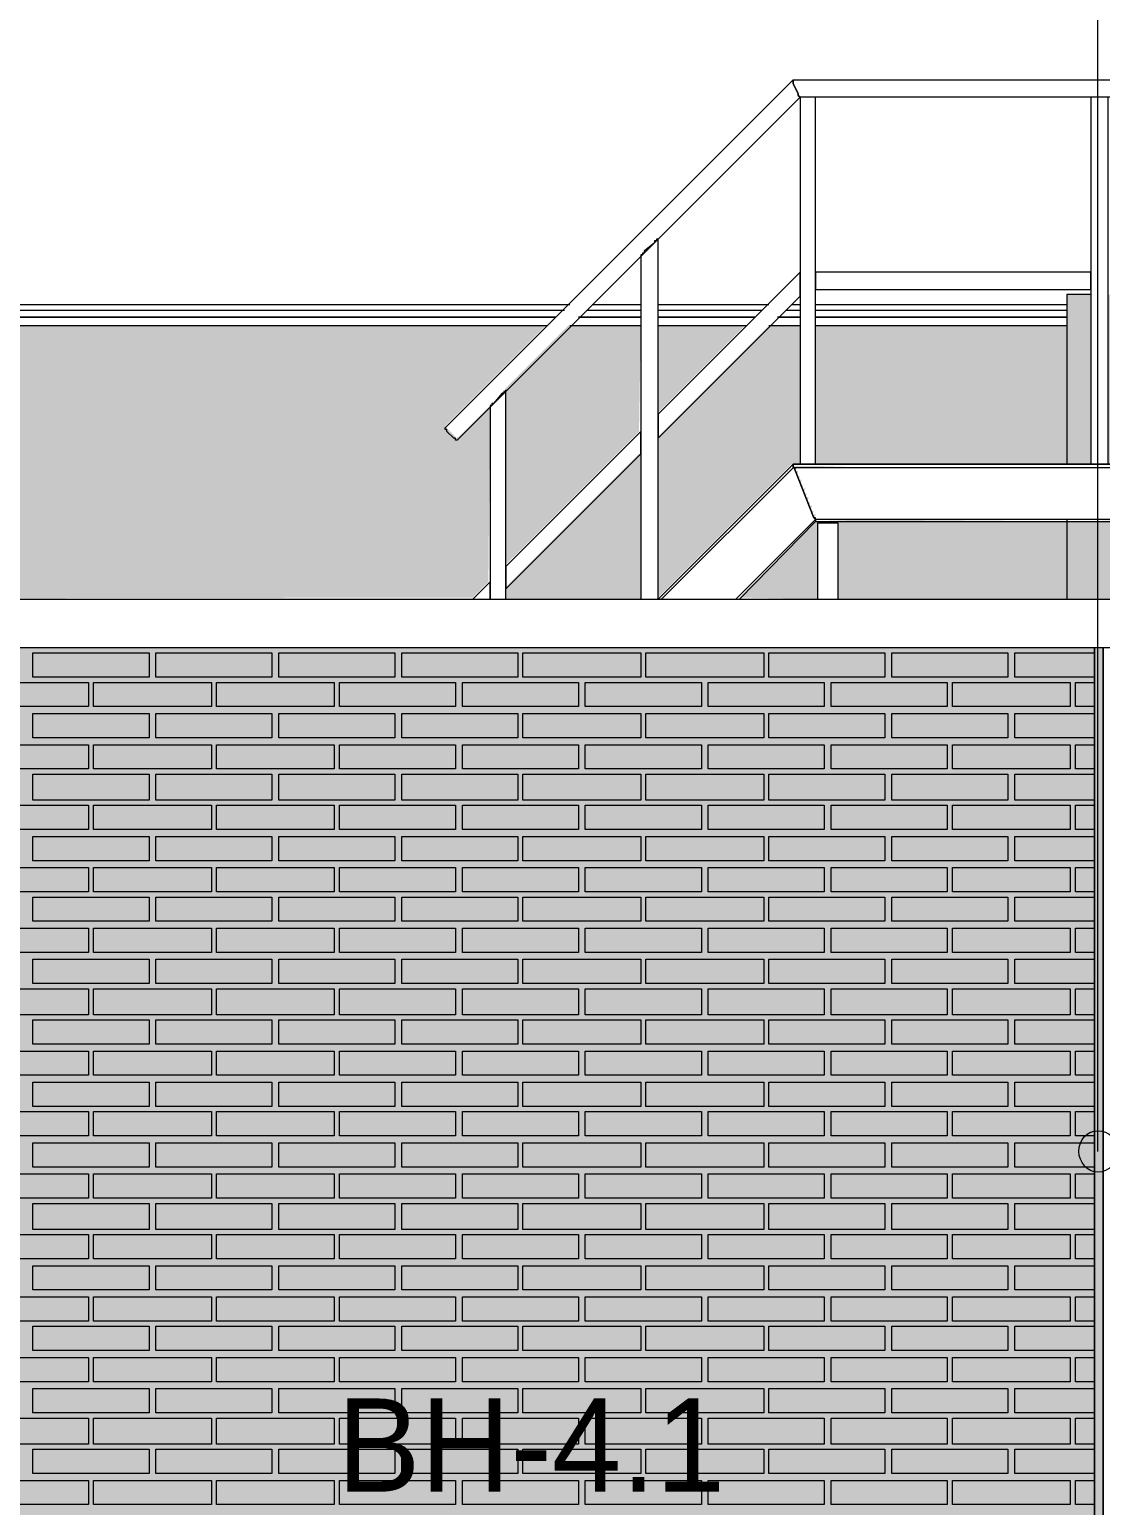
# Model space of a CAD drawing. Header units: millimetres. Extents: x -28928 to 100580, y -22867 to 36490.
# Drawn here: x 16511 to 19127, y 27993 to 31600 of the extents above; entities that cross this region are included whole.
import ezdxf

# ---------------------------------------------------------------- set-up
doc = ezdxf.new("R2010")
doc.units = ezdxf.units.MM
doc.layers.add('PDF _Геометрия', color=7, linetype='Continuous', true_color=0x8f8e8d)
doc.layers.add('PDF _Сплошная заливка', color=7, linetype='Continuous', true_color=0xffffff)
doc.layers.add('PDF _Текст', color=7, linetype='Continuous')

msp = doc.modelspace()

# ---------------------------------------------------------------- hatches: boundary and pattern name
at = {"layer": 'PDF _Сплошная заливка', "true_color": 0x383e42, "transparency": 33554559}
h = msp.add_hatch(color=250, dxfattribs=at)
h.paths.add_polyline_path([(19857.2, 30948), (19857.2, 30537.6), (19878.4, 30537.6), (20204.1, 30211.8), (20204.1, 30609.5), (19865.7, 30948)])
h.paths.add_polyline_path([(20572.2, 30207.6), (20572.2, 30237.2), (20246.4, 30563), (20242.2, 30563), (20242.2, 30207.6)])
h.paths.add_polyline_path([(20403, 30952.2), (20699.1, 30656), (20699.1, 30952.2)])
h.paths.add_polyline_path([(20572.2, 30728), (20348, 30952.2), (20246.4, 30952.2), (20246.4, 30618), (20250.7, 30618), (20572.2, 30296.4)])
h.paths.add_polyline_path([(20204.1, 30664.5), (20204.1, 30952.2), (19912.2, 30952.2), (19920.7, 30948)])
h.paths.add_polyline_path([(19819.1, 30537.6), (19819.1, 30952.2), (19146.4, 30952.2), (19146.4, 30537.6)])
h.paths.add_polyline_path([(19104.1, 30537.6), (19104.1, 30952.2), (19044.9, 30952.2), (19044.9, 30537.6)])
h.paths.add_polyline_path([(20013.7, 30207.6), (20013.7, 30211.8), (20009.5, 30211.8)])
h.paths.add_polyline_path([(20699.1, 30601), (20690.7, 30605.3), (20618.7, 30677.2), (20614.5, 30677.2), (20614.5, 30249.9), (20618.7, 30249.9), (20656.8, 30211.8), (20699.1, 30207.6)])
h.paths.add_polyline_path([(19819.1, 30406.4), (19823.4, 30414.9), (19819.1, 30414.9)])
h.paths.add_polyline_path([(19869.9, 30520.7), (19874.1, 30529.1), (19878.4, 30533.4), (19429.9, 30533.4), (19869.9, 30529.1)])
h.paths.add_polyline_path([(19865.7, 30512.2), (19869.9, 30520.7), (19865.7, 30520.7)])
h.paths.add_polyline_path([(19861.4, 30503.7), (19865.7, 30512.2), (19861.4, 30512.2)])
h.paths.add_polyline_path([(19857.2, 30491), (19861.4, 30503.7), (19857.2, 30503.7)])
h.paths.add_polyline_path([(19853, 30482.6), (19857.2, 30491), (19853, 30491)])
h.paths.add_polyline_path([(19848.7, 30474.1), (19853, 30482.6), (19848.7, 30482.6)])
h.paths.add_polyline_path([(19844.5, 30461.4), (19848.7, 30474.1), (19844.5, 30474.1)])
h.paths.add_polyline_path([(19840.3, 30453), (19844.5, 30461.4), (19840.3, 30461.4)])
h.paths.add_polyline_path([(19836.1, 30444.5), (19840.3, 30453), (19836.1, 30453)])
h.paths.add_polyline_path([(19831.8, 30431.8), (19836.1, 30444.5), (19831.8, 30444.5)])
h.paths.add_polyline_path([(19827.6, 30423.4), (19831.8, 30431.8), (19827.6, 30431.8)])
h.paths.add_polyline_path([(19823.4, 30414.9), (19827.6, 30423.4), (19823.4, 30423.4)])
h.paths.add_polyline_path([(19764.1, 30207.6), (19764.1, 30393.7), (19814.9, 30393.7), (19814.9, 30207.6), (20005.3, 30211.8), (20009.5, 30216), (20001.1, 30224.5), (19996.8, 30224.5), (19992.6, 30220.3), (19992.6, 30224.5), (19996.8, 30228.7), (19819.1, 30406.4), (19814.9, 30406.4), (19814.9, 30398), (19611.8, 30402.2), (19603.4, 30402.2), (19336.8, 30398), (19336.8, 30402.2), (19328.4, 30402.2), (19044.9, 30398), (19044.9, 30207.6)])
h = msp.add_hatch(color=250, dxfattribs=at)
h.paths.add_polyline_path([(18372.2, 30533.4), (18380.7, 30529.1), (18380.7, 30520.7), (18384.9, 30529.1), (18516.1, 30533.4)])
h.paths.add_polyline_path([(18097.2, 30258.4), (18101.4, 30254.1), (18101.4, 30258.4)])
h.paths.add_polyline_path([(18109.9, 30271), (18114.1, 30266.8), (18114.1, 30271)])
h.paths.add_polyline_path([(18088.7, 30249.9), (18093, 30245.7), (18093, 30249.9)])
h.paths.add_polyline_path([(18118.4, 30279.5), (18122.6, 30275.3), (18122.6, 30279.5)])
h.paths.add_polyline_path([(18080.3, 30241.4), (18084.5, 30237.2), (18084.5, 30241.4)])
h.paths.add_polyline_path([(18126.8, 30288), (18131.1, 30283.7), (18131.1, 30288)])
h.paths.add_polyline_path([(18071.8, 30233), (18076.1, 30228.7), (18076.1, 30233)])
h.paths.add_polyline_path([(18135.3, 30296.4), (18139.5, 30292.2), (18139.5, 30296.4)])
h.paths.add_polyline_path([(18063.4, 30224.5), (18067.6, 30220.3), (18067.6, 30224.5)])
h.paths.add_polyline_path([(18160.7, 30321.8), (18164.9, 30317.6), (18164.9, 30321.8)])
h.paths.add_polyline_path([(18054.9, 30216), (18059.1, 30211.8), (18059.1, 30216)])
h.paths.add_polyline_path([(18164.9, 30326), (18169.1, 30321.8), (18169.1, 30326)])
h.paths.add_polyline_path([(18059.1, 30220.3), (18063.4, 30216), (18063.4, 30220.3)])
h.paths.add_polyline_path([(18169.1, 30330.3), (18173.4, 30326), (18173.4, 30330.3)])
h.paths.add_polyline_path([(18067.6, 30228.7), (18071.8, 30224.5), (18071.8, 30228.7)])
h.paths.add_polyline_path([(18173.4, 30334.5), (18177.6, 30330.3), (18177.6, 30334.5)])
h.paths.add_polyline_path([(18076.1, 30237.2), (18080.3, 30233), (18080.3, 30237.2)])
h.paths.add_polyline_path([(18177.6, 30338.7), (18181.8, 30334.5), (18181.8, 30338.7)])
h.paths.add_polyline_path([(18084.5, 30245.7), (18088.7, 30241.4), (18088.7, 30245.7)])
h.paths.add_polyline_path([(18181.8, 30343), (18186.1, 30338.7), (18186.1, 30343)])
h.paths.add_polyline_path([(18093, 30254.1), (18097.2, 30249.9), (18097.2, 30254.1)])
h.paths.add_polyline_path([(18186.1, 30347.2), (18190.3, 30343), (18190.3, 30347.2)])
h.paths.add_polyline_path([(18101.4, 30262.6), (18105.7, 30258.4), (18105.7, 30262.6)])
h.paths.add_polyline_path([(18190.3, 30351.4), (18194.5, 30347.2), (18194.5, 30351.4)])
h.paths.add_polyline_path([(18114.1, 30275.3), (18118.4, 30271), (18118.4, 30275.3)])
h.paths.add_polyline_path([(18194.5, 30355.7), (18198.7, 30351.4), (18198.7, 30355.7)])
h.paths.add_polyline_path([(18122.6, 30283.7), (18126.8, 30279.5), (18126.8, 30283.7)])
h.paths.add_polyline_path([(18198.7, 30359.9), (18203, 30355.7), (18203, 30359.9)])
h.paths.add_polyline_path([(18131.1, 30292.2), (18135.3, 30288), (18135.3, 30292.2)])
h.paths.add_polyline_path([(18203, 30364.1), (18207.2, 30359.9), (18207.2, 30364.1)])
h.paths.add_polyline_path([(18139.5, 30300.7), (18143.7, 30296.4), (18143.7, 30300.7)])
h.paths.add_polyline_path([(18207.2, 30368.4), (18211.4, 30364.1), (18211.4, 30368.4)])
h.paths.add_polyline_path([(18143.7, 30304.9), (18148, 30300.7), (18148, 30304.9)])
h.paths.add_polyline_path([(18211.4, 30372.6), (18215.7, 30368.4), (18215.7, 30372.6)])
h.paths.add_polyline_path([(18148, 30309.1), (18152.2, 30304.9), (18152.2, 30309.1)])
h.paths.add_polyline_path([(18245.3, 30406.4), (18249.5, 30402.2), (18249.5, 30406.4)])
h.paths.add_polyline_path([(18152.2, 30313.4), (18156.4, 30309.1), (18156.4, 30313.4)])
h.paths.add_polyline_path([(18258, 30419.1), (18262.2, 30414.9), (18262.2, 30419.1)])
h.paths.add_polyline_path([(18219.9, 30381), (18224.1, 30376.8), (18224.1, 30381)])
h.paths.add_polyline_path([(18262.2, 30423.4), (18266.4, 30419.1), (18266.4, 30423.4)])
h.paths.add_polyline_path([(18224.1, 30385.3), (18228.4, 30381), (18228.4, 30385.3)])
h.paths.add_polyline_path([(18270.7, 30431.8), (18274.9, 30427.6), (18274.9, 30431.8)])
h.paths.add_polyline_path([(18228.4, 30389.5), (18232.6, 30385.3), (18232.6, 30389.5)])
h.paths.add_polyline_path([(18274.9, 30436), (18279.1, 30431.8), (18279.1, 30436)])
h.paths.add_polyline_path([(18232.6, 30393.7), (18236.8, 30389.5), (18236.8, 30393.7)])
h.paths.add_polyline_path([(18414.5, 30444.5), (18414.5, 30436), (18418.7, 30444.5)])
h.paths.add_polyline_path([(18236.8, 30398), (18241.1, 30393.7), (18241.1, 30398)])
h.paths.add_polyline_path([(18287.6, 30448.7), (18291.8, 30444.5), (18291.8, 30448.7)])
h.paths.add_polyline_path([(18241.1, 30402.2), (18245.3, 30398), (18245.3, 30402.2)])
h.paths.add_polyline_path([(18410.3, 30457.2), (18410.3, 30444.5), (18414.5, 30457.2)])
h.paths.add_polyline_path([(18249.5, 30410.7), (18253.7, 30406.4), (18253.7, 30410.7)])
h.paths.add_polyline_path([(18300.3, 30461.4), (18304.5, 30457.2), (18304.5, 30461.4)])
h.paths.add_polyline_path([(18253.7, 30414.9), (18258, 30410.7), (18258, 30414.9)])
h.paths.add_polyline_path([(18304.5, 30465.7), (18308.7, 30461.4), (18308.7, 30465.7)])
h.paths.add_polyline_path([(18423, 30423.4), (18423, 30414.9), (18427.2, 30423.4)])
h.paths.add_polyline_path([(18313, 30474.1), (18317.2, 30469.9), (18317.2, 30474.1)])
h.paths.add_polyline_path([(18266.4, 30427.6), (18270.7, 30423.4), (18270.7, 30427.6)])
h.paths.add_polyline_path([(18317.2, 30478.4), (18321.4, 30474.1), (18321.4, 30478.4)])
h.paths.add_polyline_path([(18418.7, 30436), (18418.7, 30423.4), (18423, 30436)])
h.paths.add_polyline_path([(18397.6, 30486.8), (18397.6, 30478.4), (18401.8, 30486.8)])
h.paths.add_polyline_path([(18279.1, 30440.3), (18283.4, 30436), (18283.4, 30440.3)])
h.paths.add_polyline_path([(18329.9, 30491), (18334.1, 30486.8), (18334.1, 30491)])
h.paths.add_polyline_path([(18283.4, 30444.5), (18287.6, 30440.3), (18287.6, 30444.5)])
h.paths.add_polyline_path([(18393.4, 30499.5), (18393.4, 30486.8), (18397.6, 30499.5)])
h.paths.add_polyline_path([(18291.8, 30453), (18296.1, 30448.7), (18296.1, 30453)])
h.paths.add_polyline_path([(18342.6, 30503.7), (18346.8, 30499.5), (18346.8, 30503.7)])
h.paths.add_polyline_path([(18296.1, 30457.2), (18300.3, 30453), (18300.3, 30457.2)])
h.paths.add_polyline_path([(18346.8, 30508), (18351.1, 30503.7), (18351.1, 30508)])
h.paths.add_polyline_path([(18406.1, 30465.7), (18406.1, 30457.2), (18410.3, 30465.7)])
h.paths.add_polyline_path([(18355.3, 30516.4), (18359.5, 30512.2), (18359.5, 30516.4)])
h.paths.add_polyline_path([(18308.7, 30469.9), (18313, 30465.7), (18313, 30469.9)])
h.paths.add_polyline_path([(18359.5, 30520.7), (18363.7, 30516.4), (18363.7, 30520.7)])
h.paths.add_polyline_path([(18401.8, 30478.4), (18401.8, 30465.7), (18406.1, 30478.4)])
h.paths.add_polyline_path([(18368, 30529.1), (18372.2, 30524.9), (18372.2, 30529.1)])
h.paths.add_polyline_path([(18321.4, 30482.6), (18325.7, 30478.4), (18325.7, 30482.6)])
h.paths.add_polyline_path([(17526.1, 30630.7), (17771.4, 30876), (14848, 30876), (14848, 30207.6), (17593.7, 30211.8), (17631.8, 30249.9), (17636.1, 30677.2), (17631.8, 30677.2), (17559.9, 30605.3), (17551.4, 30601), (17551.4, 30605.3)])
h.paths.add_polyline_path([(18325.7, 30486.8), (18329.9, 30482.6), (18329.9, 30486.8)])
h.paths.add_polyline_path([(18046.4, 30664.5), (18258, 30876), (18046.4, 30876)])
h.paths.add_polyline_path([(18334.1, 30495.3), (18338.4, 30491), (18338.4, 30495.3)])
h.paths.add_polyline_path([(18431.4, 30537.6), (19044.9, 30537.6), (19044.9, 30876), (18431.4, 30876)])
h.paths.add_polyline_path([(18338.4, 30499.5), (18342.6, 30495.3), (18342.6, 30499.5)])
h.paths.add_polyline_path([(18004.1, 30207.6), (18004.1, 30563), (17999.9, 30563), (17674.1, 30237.2), (17674.1, 30207.6)])
h.paths.add_polyline_path([(18389.1, 30508), (18389.1, 30499.5), (18393.4, 30508)])
h.paths.add_polyline_path([(18393.4, 30537.6), (18393.4, 30876), (18317.2, 30876), (18046.4, 30605.3), (18046.4, 30211.8), (18372.2, 30537.6)])
h.paths.add_polyline_path([(18351.1, 30512.2), (18355.3, 30508), (18355.3, 30512.2)])
h.paths.add_polyline_path([(17999.9, 30618), (18004.1, 30876), (17826.4, 30876), (17674.1, 30723.7), (17674.1, 30292.2)])
h.paths.add_polyline_path([(18384.9, 30520.7), (18384.9, 30508), (18389.1, 30520.7)])
h.paths.add_polyline_path([(18054.9, 30207.6), (18054.9, 30211.8), (18050.7, 30211.8)])
h.paths.add_polyline_path([(18363.7, 30524.9), (18368, 30520.7), (18368, 30524.9)])
h.paths.add_polyline_path([(18334.1, 30300.7), (18334.1, 30304.9), (18329.9, 30304.9)])
h.paths.add_polyline_path([(18338.4, 30304.9), (18338.4, 30309.1), (18334.1, 30309.1)])
h.paths.add_polyline_path([(18342.6, 30309.1), (18342.6, 30313.4), (18338.4, 30313.4)])
h.paths.add_polyline_path([(18346.8, 30313.4), (18346.8, 30317.6), (18342.6, 30317.6)])
h.paths.add_polyline_path([(18351.1, 30317.6), (18351.1, 30321.8), (18346.8, 30321.8)])
h.paths.add_polyline_path([(18355.3, 30321.8), (18355.3, 30326), (18351.1, 30326)])
h.paths.add_polyline_path([(18359.5, 30326), (18359.5, 30330.3), (18355.3, 30330.3)])
h.paths.add_polyline_path([(18363.7, 30330.3), (18363.7, 30334.5), (18359.5, 30334.5)])
h.paths.add_polyline_path([(18368, 30334.5), (18368, 30338.7), (18363.7, 30338.7)])
h.paths.add_polyline_path([(18372.2, 30338.7), (18372.2, 30343), (18368, 30343)])
h.paths.add_polyline_path([(18376.4, 30343), (18376.4, 30347.2), (18372.2, 30347.2)])
h.paths.add_polyline_path([(18380.7, 30347.2), (18380.7, 30351.4), (18376.4, 30351.4)])
h.paths.add_polyline_path([(18384.9, 30351.4), (18384.9, 30355.7), (18380.7, 30355.7)])
h.paths.add_polyline_path([(18389.1, 30355.7), (18389.1, 30359.9), (18384.9, 30359.9)])
h.paths.add_polyline_path([(18393.4, 30359.9), (18393.4, 30364.1), (18389.1, 30364.1)])
h.paths.add_polyline_path([(18397.6, 30364.1), (18397.6, 30368.4), (18393.4, 30368.4)])
h.paths.add_polyline_path([(18401.8, 30368.4), (18401.8, 30372.6), (18397.6, 30372.6)])
h.paths.add_polyline_path([(18406.1, 30372.6), (18406.1, 30376.8), (18401.8, 30376.8)])
h.paths.add_polyline_path([(18410.3, 30376.8), (18410.3, 30381), (18406.1, 30381)])
h.paths.add_polyline_path([(18414.5, 30381), (18414.5, 30385.3), (18410.3, 30385.3)])
h.paths.add_polyline_path([(18418.7, 30385.3), (18418.7, 30389.5), (18414.5, 30389.5)])
h.paths.add_polyline_path([(18423, 30389.5), (18423, 30393.7), (18418.7, 30393.7)])
h.paths.add_polyline_path([(18427.2, 30393.7), (18427.2, 30398), (18423, 30398)])
h.paths.add_polyline_path([(18427.2, 30398), (18431.4, 30414.9), (18427.2, 30414.9)])
h.paths.add_polyline_path([(18486.4, 30393.7), (18486.4, 30207.6), (19044.9, 30207.6), (19044.9, 30398), (18541.4, 30402.2), (18537.2, 30402.2), (18431.4, 30398), (18427.2, 30393.7), (18423, 30389.5), (18418.7, 30385.3), (18414.5, 30381), (18410.3, 30376.8), (18406.1, 30372.6), (18401.8, 30368.4), (18397.6, 30364.1), (18393.4, 30359.9), (18389.1, 30355.7), (18384.9, 30351.4), (18380.7, 30347.2), (18376.4, 30343), (18372.2, 30338.7), (18368, 30334.5), (18363.7, 30330.3), (18359.5, 30326), (18355.3, 30321.8), (18351.1, 30317.6), (18346.8, 30313.4), (18342.6, 30309.1), (18338.4, 30304.9), (18334.1, 30300.7), (18245.3, 30211.8), (18435.7, 30207.6), (18435.7, 30393.7)])
at = {"layer": 'PDF _Сплошная заливка', "true_color": 0xdcd6cf, "transparency": 33554559}
msp.add_hatch(color=254, dxfattribs=at).paths.add_polyline_path([(-18676.6, 16343.4), (-18676.6, 19592.6), (-17276.3, 19592.6), (-17276.3, 16343.4), (19112.6, 16343.4), (19112.6, 30089.1), (-21853.9, 30089.1), (-21853.9, 16343.4), (-21375.9, 16343.4), (-21375.9, 19592.6), (-19277.4, 19592.6), (-19277.4, 16343.4)])

# ---------------------------------------------------------------- linework, layer by layer
at = {"layer": 'PDF _Геометрия', "color": 7, "lineweight": 9}
for points in [[(19121.1, 28858), (19121.1, 32416), (18406.1, 32416)], [(18431.4, 30537.6), (18431.4, 31434.5), (18427.2, 31434.5), (18423, 31434.5), (18397.6, 31434.5), (18393.4, 31434.5), (18389.1, 31438.7), (18389.1, 31443), (18376.4, 31468.4), (18376.4, 31472.6), (18376.4, 31476.8), (18376.4, 31472.6), (18376.4, 31468.4), (18389.1, 31443), (18389.1, 31438.7), (18393.4, 31434.5), (17555.7, 30596.8), (17551.4, 30596.8), (17551.4, 30601), (17547.2, 30601), (17530.3, 30618), (17530.3, 30622.2), (17526.1, 30622.2), (17526.1, 30626.4), (18376.4, 31476.8), (19874.1, 31476.8)], [(19857.2, 31434.5), (18393.4, 31434.5), (18393.4, 30537.6)], [(19146.4, 30537.6), (19146.4, 31434.5), (19142.2, 31434.5), (19138, 31434.5), (19112.6, 31434.5), (19108.4, 31434.5), (19104.1, 31434.5), (19104.1, 30537.6)], [(19874.1, 30529.1), (18376.4, 30529.1), (18380.7, 30529.1), (18380.7, 30524.9), (18427.2, 30406.4), (18380.7, 30524.9), (18380.7, 30529.1), (18376.4, 30529.1), (18376.4, 30533.4), (18376.4, 30537.6), (18046.4, 30207.6), (18046.4, 31087.6), (18042.2, 31087.6), (18042.2, 31083.4), (18038, 31083.4), (18038, 31079.1), (18012.6, 31058), (18012.6, 31053.7), (18008.4, 31053.7), (18008.4, 31049.5), (18004.1, 31049.5), (18004.1, 30207.6)], [(19104.1, 30952.2), (19044.9, 30952.2), (19044.9, 30537.6)], [(17830.7, 30926.8), (15850.7, 30926.8), (15351.4, 30926.8), (14788.7, 30926.8), (14788.7, 30914.1), (17818, 30914.1)], [(18004.1, 30926.8), (17885.7, 30926.8)], [(18317.2, 30926.8), (18046.4, 30926.8)], [(18393.4, 30926.8), (18372.2, 30926.8)], [(19044.9, 30926.8), (18431.4, 30926.8)], [(14788.7, 30914.1), (14788.7, 30897.2), (17796.8, 30897.2), (14788.7, 30897.2), (14788.7, 30909.9)], [(17873, 30914.1), (18004.1, 30914.1)], [(18046.4, 30914.1), (18300.3, 30914.1)], [(18359.5, 30914.1), (18393.4, 30914.1)], [(18431.4, 30914.1), (19044.9, 30914.1)], [(17775.7, 30876), (14848, 30876), (14848, 30207.6)], [(18004.1, 30876), (17830.7, 30876)], [(18262.2, 30876), (18046.4, 30876)], [(18393.4, 30876), (18317.2, 30876)], [(19044.9, 30876), (18431.4, 30876)], [(17674.1, 30207.6), (17674.1, 30719.5), (17674.1, 30715.3), (17669.9, 30715.3), (17669.9, 30711), (17665.7, 30711), (17644.5, 30685.7), (17640.3, 30685.7), (17640.3, 30681.4), (17636.1, 30681.4), (17636.1, 30677.2), (17636.1, 30207.6), (17636.1, 30237.2), (17636.1, 30241.4), (17636.1, 30245.7), (17636.1, 30249.9), (17593.7, 30207.6)], [(17547.2, 30601), (17530.3, 30618)], [(18236.8, 30207.6), (18431.4, 30402.2), (18431.4, 30398), (19814.9, 30398), (19819.1, 30398), (19819.1, 30402.2), (19819.1, 30406.4), (19869.9, 30524.9), (19869.9, 30529.1), (19874.1, 30529.1), (19874.1, 30533.4), (19874.1, 30537.6), (18376.4, 30537.6), (18376.4, 30533.4), (18376.4, 30529.1), (18054.9, 30207.6)], [(18376.4, 30537.6), (19874.1, 30537.6), (18376.4, 30537.6)], [(18423, 30537.6), (18397.6, 30537.6)], [(19138, 30537.6), (19112.6, 30537.6)], [(20013.7, 30207.6), (19819.1, 30402.2), (18431.4, 30402.2), (18431.4, 30406.4), (18427.2, 30406.4), (18431.4, 30402.2), (18431.4, 30398), (18245.3, 30207.6)], [(18431.4, 30398), (18431.4, 30398)], [(18478, 30393.7), (18444.1, 30393.7), (18439.9, 30393.7), (18435.7, 30393.7), (18435.7, 30207.6)], [(18486.4, 30207.6), (18486.4, 30393.7), (18482.2, 30393.7), (18478, 30393.7), (18444.1, 30393.7)], [(19044.9, 30402.2), (19044.9, 30398), (19044.9, 30207.6)], [(82320.3, 30089.1), (82320.3, 30207.6), (82320.3, 30089.1), (-21934.3, 30089.1), (-21934.3, 30207.6), (82320.3, 30207.6)], [(-21375.9, 16343.4), (-21853.9, 16343.4), (-21375.9, 16343.4), (-21853.9, 16343.4), (-21375.9, 16343.4), (-21375.9, 19592.6), (-19277.4, 19592.6), (-19277.4, 16343.4), (-18676.6, 16343.4), (-18676.6, 19592.6), (-17276.3, 19592.6), (-17276.3, 16343.4), (19112.6, 16343.4), (19112.6, 30089.1), (19112.6, 16343.4), (19133.7, 16343.4), (19133.7, 30089.1), (19133.7, 16343.4), (52641.4, 16343.4)]]:
    msp.add_lwpolyline(points, dxfattribs=at)
for points in [[(18393.4, 30948), (18393.4, 30952.2), (18393.4, 30956.4), (18393.4, 30960.7), (18393.4, 30994.5), (18393.4, 30998.7), (18393.4, 31003), (18393.4, 31007.2), (18046.4, 30660.3), (18046.4, 30656), (18046.4, 30651.8), (18046.4, 30647.6), (18046.4, 30613.7), (18046.4, 30609.5), (18046.4, 30605.3), (18046.4, 30601)], [(18431.4, 31007.2), (18431.4, 31003), (18431.4, 30998.7), (18431.4, 30973.4), (18431.4, 30969.1), (18431.4, 30964.9), (19104.1, 30964.9), (19104.1, 30969.1), (19104.1, 30973.4), (19104.1, 30998.7), (19104.1, 31003), (19104.1, 31007.2)], [(18004.1, 30897.2), (17851.8, 30897.2)], [(18283.4, 30897.2), (18046.4, 30897.2)], [(18393.4, 30897.2), (18338.4, 30897.2)], [(19044.9, 30897.2), (18431.4, 30897.2)], [(18004.1, 30563), (18004.1, 30567.2), (18004.1, 30571.4), (18004.1, 30575.7), (18004.1, 30609.5), (18004.1, 30613.7), (18004.1, 30618), (17674.1, 30288), (17674.1, 30283.7), (17674.1, 30279.5), (17674.1, 30245.7), (17674.1, 30241.4), (17674.1, 30237.2), (17674.1, 30233)]]:
    msp.add_lwpolyline(points, close=True, dxfattribs=at)
at = {"layer": 'PDF _Геометрия', "lineweight": 9}
for points in [[(16802.6, 30076.4), (16802.6, 30017.2), (16519.1, 30017.2), (16519.1, 30076.4)], [(17103, 30076.4), (17103, 30017.2), (16819.5, 30017.2), (16819.5, 30076.4)], [(17403.4, 30076.4), (17403.4, 30017.2), (17119.9, 30017.2), (17119.9, 30076.4)], [(17703.7, 30076.4), (17703.7, 30017.2), (17420.3, 30017.2), (17420.3, 30076.4)], [(18004.1, 30076.4), (18004.1, 30017.2), (17716.4, 30017.2), (17716.4, 30076.4)], [(18304.5, 30076.4), (18304.5, 30017.2), (18016.8, 30017.2), (18016.8, 30076.4)], [(18600.7, 30076.4), (18600.7, 30017.2), (18317.2, 30017.2), (18317.2, 30076.4)], [(18901.1, 30076.4), (18901.1, 30017.2), (18617.6, 30017.2), (18617.6, 30076.4)], [(16654.5, 29945.3), (16510.7, 29945.3), (16366.8, 29945.3), (16366.8, 30004.5), (16510.7, 30004.5), (16654.5, 30004.5)], [(16954.9, 29945.3), (16811.1, 29945.3), (16667.2, 29945.3), (16667.2, 30004.5), (16811.1, 30004.5), (16954.9, 30004.5)], [(17255.3, 29945.3), (17111.4, 29945.3), (16967.6, 29945.3), (16967.6, 30004.5), (17111.4, 30004.5), (17255.3, 30004.5)], [(17551.4, 29945.3), (17411.8, 29945.3), (17268, 29945.3), (17268, 30004.5), (17411.8, 30004.5), (17551.4, 30004.5)], [(17851.8, 29945.3), (17712.2, 29945.3), (17568.4, 29945.3), (17568.4, 30004.5), (17712.2, 30004.5), (17851.8, 30004.5)], [(18152.2, 29945.3), (18008.4, 29945.3), (17868.7, 29945.3), (17868.7, 30004.5), (18008.4, 30004.5), (18152.2, 30004.5)], [(18452.6, 29945.3), (18308.7, 29945.3), (18169.1, 29945.3), (18169.1, 30004.5), (18308.7, 30004.5), (18452.6, 30004.5)], [(18753, 29945.3), (18609.1, 29945.3), (18469.5, 29945.3), (18469.5, 30004.5), (18609.1, 30004.5), (18753, 30004.5)], [(19053.4, 29945.3), (18909.5, 29945.3), (18765.7, 29945.3), (18765.7, 30004.5), (18909.5, 30004.5), (19053.4, 30004.5)], [(16802.6, 29928.4), (16802.6, 29869.1), (16519.1, 29869.1), (16519.1, 29928.4)], [(17103, 29928.4), (17103, 29869.1), (16819.5, 29869.1), (16819.5, 29928.4)], [(17403.4, 29928.4), (17403.4, 29869.1), (17119.9, 29869.1), (17119.9, 29928.4)], [(17703.7, 29928.4), (17703.7, 29869.1), (17420.3, 29869.1), (17420.3, 29928.4)], [(18004.1, 29928.4), (18004.1, 29869.1), (17716.4, 29869.1), (17716.4, 29928.4)], [(18304.5, 29928.4), (18304.5, 29869.1), (18016.8, 29869.1), (18016.8, 29928.4)], [(18600.7, 29928.4), (18600.7, 29869.1), (18317.2, 29869.1), (18317.2, 29928.4)], [(18901.1, 29928.4), (18901.1, 29869.1), (18617.6, 29869.1), (18617.6, 29928.4)], [(16654.5, 29793), (16510.7, 29793), (16366.8, 29793), (16366.8, 29852.2), (16510.7, 29852.2), (16654.5, 29852.2)], [(16954.9, 29793), (16811.1, 29793), (16667.2, 29793), (16667.2, 29852.2), (16811.1, 29852.2), (16954.9, 29852.2)], [(17255.3, 29793), (17111.4, 29793), (16967.6, 29793), (16967.6, 29852.2), (17111.4, 29852.2), (17255.3, 29852.2)], [(17551.4, 29793), (17411.8, 29793), (17268, 29793), (17268, 29852.2), (17411.8, 29852.2), (17551.4, 29852.2)], [(17851.8, 29793), (17712.2, 29793), (17568.4, 29793), (17568.4, 29852.2), (17712.2, 29852.2), (17851.8, 29852.2)], [(18152.2, 29793), (18008.4, 29793), (17868.7, 29793), (17868.7, 29852.2), (18008.4, 29852.2), (18152.2, 29852.2)], [(18452.6, 29793), (18308.7, 29793), (18169.1, 29793), (18169.1, 29852.2), (18308.7, 29852.2), (18452.6, 29852.2)], [(18753, 29793), (18609.1, 29793), (18469.5, 29793), (18469.5, 29852.2), (18609.1, 29852.2), (18753, 29852.2)], [(19053.4, 29793), (18909.5, 29793), (18765.7, 29793), (18765.7, 29852.2), (18909.5, 29852.2), (19053.4, 29852.2)], [(16802.6, 29780.3), (16802.6, 29716.8), (16519.1, 29716.8), (16519.1, 29780.3)], [(17103, 29780.3), (17103, 29716.8), (16819.5, 29716.8), (16819.5, 29780.3)], [(17403.4, 29780.3), (17403.4, 29716.8), (17119.9, 29716.8), (17119.9, 29780.3)], [(17703.7, 29780.3), (17703.7, 29716.8), (17420.3, 29716.8), (17420.3, 29780.3)], [(18004.1, 29780.3), (18004.1, 29716.8), (17716.4, 29716.8), (17716.4, 29780.3)], [(18304.5, 29780.3), (18304.5, 29716.8), (18016.8, 29716.8), (18016.8, 29780.3)], [(18600.7, 29780.3), (18600.7, 29716.8), (18317.2, 29716.8), (18317.2, 29780.3)], [(18901.1, 29780.3), (18901.1, 29716.8), (18617.6, 29716.8), (18617.6, 29780.3)], [(16654.5, 29644.9), (16510.7, 29644.9), (16366.8, 29644.9), (16366.8, 29704.1), (16510.7, 29704.1), (16654.5, 29704.1)], [(16954.9, 29644.9), (16811.1, 29644.9), (16667.2, 29644.9), (16667.2, 29704.1), (16811.1, 29704.1), (16954.9, 29704.1)], [(17255.3, 29644.9), (17111.4, 29644.9), (16967.6, 29644.9), (16967.6, 29704.1), (17111.4, 29704.1), (17255.3, 29704.1)], [(17551.4, 29644.9), (17411.8, 29644.9), (17268, 29644.9), (17268, 29704.1), (17411.8, 29704.1), (17551.4, 29704.1)], [(17851.8, 29644.9), (17712.2, 29644.9), (17568.4, 29644.9), (17568.4, 29704.1), (17712.2, 29704.1), (17851.8, 29704.1)], [(18152.2, 29644.9), (18008.4, 29644.9), (17868.7, 29644.9), (17868.7, 29704.1), (18008.4, 29704.1), (18152.2, 29704.1)], [(18452.6, 29644.9), (18308.7, 29644.9), (18169.1, 29644.9), (18169.1, 29704.1), (18308.7, 29704.1), (18452.6, 29704.1)], [(18753, 29644.9), (18609.1, 29644.9), (18469.5, 29644.9), (18469.5, 29704.1), (18609.1, 29704.1), (18753, 29704.1)], [(19053.4, 29644.9), (18909.5, 29644.9), (18765.7, 29644.9), (18765.7, 29704.1), (18909.5, 29704.1), (19053.4, 29704.1)], [(16802.6, 29628), (16802.6, 29568.7), (16519.1, 29568.7), (16519.1, 29628)], [(17103, 29628), (17103, 29568.7), (16819.5, 29568.7), (16819.5, 29628)], [(17403.4, 29628), (17403.4, 29568.7), (17119.9, 29568.7), (17119.9, 29628)], [(17703.7, 29628), (17703.7, 29568.7), (17420.3, 29568.7), (17420.3, 29628)], [(18004.1, 29628), (18004.1, 29568.7), (17716.4, 29568.7), (17716.4, 29628)], [(18304.5, 29628), (18304.5, 29568.7), (18016.8, 29568.7), (18016.8, 29628)], [(18600.7, 29628), (18600.7, 29568.7), (18317.2, 29568.7), (18317.2, 29628)], [(18901.1, 29628), (18901.1, 29568.7), (18617.6, 29568.7), (18617.6, 29628)], [(16654.5, 29492.6), (16510.7, 29492.6), (16366.8, 29492.6), (16366.8, 29551.8), (16510.7, 29551.8), (16654.5, 29551.8)], [(16954.9, 29492.6), (16811.1, 29492.6), (16667.2, 29492.6), (16667.2, 29551.8), (16811.1, 29551.8), (16954.9, 29551.8)], [(17255.3, 29492.6), (17111.4, 29492.6), (16967.6, 29492.6), (16967.6, 29551.8), (17111.4, 29551.8), (17255.3, 29551.8)], [(17551.4, 29492.6), (17411.8, 29492.6), (17268, 29492.6), (17268, 29551.8), (17411.8, 29551.8), (17551.4, 29551.8)], [(17851.8, 29492.6), (17712.2, 29492.6), (17568.4, 29492.6), (17568.4, 29551.8), (17712.2, 29551.8), (17851.8, 29551.8)], [(18152.2, 29492.6), (18008.4, 29492.6), (17868.7, 29492.6), (17868.7, 29551.8), (18008.4, 29551.8), (18152.2, 29551.8)], [(18452.6, 29492.6), (18308.7, 29492.6), (18169.1, 29492.6), (18169.1, 29551.8), (18308.7, 29551.8), (18452.6, 29551.8)], [(18753, 29492.6), (18609.1, 29492.6), (18469.5, 29492.6), (18469.5, 29551.8), (18609.1, 29551.8), (18753, 29551.8)], [(19053.4, 29492.6), (18909.5, 29492.6), (18765.7, 29492.6), (18765.7, 29551.8), (18909.5, 29551.8), (19053.4, 29551.8)], [(16802.6, 29479.9), (16802.6, 29420.7), (16519.1, 29420.7), (16519.1, 29479.9)], [(17103, 29479.9), (17103, 29420.7), (16819.5, 29420.7), (16819.5, 29479.9)], [(17403.4, 29479.9), (17403.4, 29420.7), (17119.9, 29420.7), (17119.9, 29479.9)], [(17703.7, 29479.9), (17703.7, 29420.7), (17420.3, 29420.7), (17420.3, 29479.9)], [(18004.1, 29479.9), (18004.1, 29420.7), (17716.4, 29420.7), (17716.4, 29479.9)], [(18304.5, 29479.9), (18304.5, 29420.7), (18016.8, 29420.7), (18016.8, 29479.9)], [(18600.7, 29479.9), (18600.7, 29420.7), (18317.2, 29420.7), (18317.2, 29479.9)], [(18901.1, 29479.9), (18901.1, 29420.7), (18617.6, 29420.7), (18617.6, 29479.9)], [(16654.5, 29344.5), (16510.7, 29344.5), (16366.8, 29344.5), (16366.8, 29403.7), (16510.7, 29403.7), (16654.5, 29403.7)], [(16954.9, 29344.5), (16811.1, 29344.5), (16667.2, 29344.5), (16667.2, 29403.7), (16811.1, 29403.7), (16954.9, 29403.7)], [(17255.3, 29344.5), (17111.4, 29344.5), (16967.6, 29344.5), (16967.6, 29403.7), (17111.4, 29403.7), (17255.3, 29403.7)], [(17551.4, 29344.5), (17411.8, 29344.5), (17268, 29344.5), (17268, 29403.7), (17411.8, 29403.7), (17551.4, 29403.7)], [(17851.8, 29344.5), (17712.2, 29344.5), (17568.4, 29344.5), (17568.4, 29403.7), (17712.2, 29403.7), (17851.8, 29403.7)], [(18152.2, 29344.5), (18008.4, 29344.5), (17868.7, 29344.5), (17868.7, 29403.7), (18008.4, 29403.7), (18152.2, 29403.7)], [(18452.6, 29344.5), (18308.7, 29344.5), (18169.1, 29344.5), (18169.1, 29403.7), (18308.7, 29403.7), (18452.6, 29403.7)], [(18753, 29344.5), (18609.1, 29344.5), (18469.5, 29344.5), (18469.5, 29403.7), (18609.1, 29403.7), (18753, 29403.7)], [(19053.4, 29344.5), (18909.5, 29344.5), (18765.7, 29344.5), (18765.7, 29403.7), (18909.5, 29403.7), (19053.4, 29403.7)], [(16802.6, 29327.6), (16802.6, 29268.4), (16519.1, 29268.4), (16519.1, 29327.6)], [(17103, 29327.6), (17103, 29268.4), (16819.5, 29268.4), (16819.5, 29327.6)], [(17403.4, 29327.6), (17403.4, 29268.4), (17119.9, 29268.4), (17119.9, 29327.6)], [(17703.7, 29327.6), (17703.7, 29268.4), (17420.3, 29268.4), (17420.3, 29327.6)], [(18004.1, 29327.6), (18004.1, 29268.4), (17716.4, 29268.4), (17716.4, 29327.6)], [(18304.5, 29327.6), (18304.5, 29268.4), (18016.8, 29268.4), (18016.8, 29327.6)], [(18600.7, 29327.6), (18600.7, 29268.4), (18317.2, 29268.4), (18317.2, 29327.6)], [(18901.1, 29327.6), (18901.1, 29268.4), (18617.6, 29268.4), (18617.6, 29327.6)], [(16654.5, 29192.2), (16510.7, 29192.2), (16366.8, 29192.2), (16366.8, 29255.7), (16510.7, 29255.7), (16654.5, 29255.7)], [(16954.9, 29192.2), (16811.1, 29192.2), (16667.2, 29192.2), (16667.2, 29255.7), (16811.1, 29255.7), (16954.9, 29255.7)], [(17255.3, 29192.2), (17111.4, 29192.2), (16967.6, 29192.2), (16967.6, 29255.7), (17111.4, 29255.7), (17255.3, 29255.7)], [(17551.4, 29192.2), (17411.8, 29192.2), (17268, 29192.2), (17268, 29255.7), (17411.8, 29255.7), (17551.4, 29255.7)], [(17851.8, 29192.2), (17712.2, 29192.2), (17568.4, 29192.2), (17568.4, 29255.7), (17712.2, 29255.7), (17851.8, 29255.7)], [(18152.2, 29192.2), (18008.4, 29192.2), (17868.7, 29192.2), (17868.7, 29255.7), (18008.4, 29255.7), (18152.2, 29255.7)], [(18452.6, 29192.2), (18308.7, 29192.2), (18169.1, 29192.2), (18169.1, 29255.7), (18308.7, 29255.7), (18452.6, 29255.7)], [(18753, 29192.2), (18609.1, 29192.2), (18469.5, 29192.2), (18469.5, 29255.7), (18609.1, 29255.7), (18753, 29255.7)], [(19053.4, 29192.2), (18909.5, 29192.2), (18765.7, 29192.2), (18765.7, 29255.7), (18909.5, 29255.7), (19053.4, 29255.7)], [(16802.6, 29179.5), (16802.6, 29120.3), (16519.1, 29120.3), (16519.1, 29179.5)], [(17103, 29179.5), (17103, 29120.3), (16819.5, 29120.3), (16819.5, 29179.5)], [(17403.4, 29179.5), (17403.4, 29120.3), (17119.9, 29120.3), (17119.9, 29179.5)], [(17703.7, 29179.5), (17703.7, 29120.3), (17420.3, 29120.3), (17420.3, 29179.5)], [(18004.1, 29179.5), (18004.1, 29120.3), (17716.4, 29120.3), (17716.4, 29179.5)], [(18304.5, 29179.5), (18304.5, 29120.3), (18016.8, 29120.3), (18016.8, 29179.5)], [(18600.7, 29179.5), (18600.7, 29120.3), (18317.2, 29120.3), (18317.2, 29179.5)], [(18901.1, 29179.5), (18901.1, 29120.3), (18617.6, 29120.3), (18617.6, 29179.5)], [(16654.5, 29044.1), (16510.7, 29044.1), (16366.8, 29044.1), (16366.8, 29103.4), (16510.7, 29103.4), (16654.5, 29103.4)], [(16954.9, 29044.1), (16811.1, 29044.1), (16667.2, 29044.1), (16667.2, 29103.4), (16811.1, 29103.4), (16954.9, 29103.4)], [(17255.3, 29044.1), (17111.4, 29044.1), (16967.6, 29044.1), (16967.6, 29103.4), (17111.4, 29103.4), (17255.3, 29103.4)], [(17551.4, 29044.1), (17411.8, 29044.1), (17268, 29044.1), (17268, 29103.4), (17411.8, 29103.4), (17551.4, 29103.4)], [(17851.8, 29044.1), (17712.2, 29044.1), (17568.4, 29044.1), (17568.4, 29103.4), (17712.2, 29103.4), (17851.8, 29103.4)], [(18152.2, 29044.1), (18008.4, 29044.1), (17868.7, 29044.1), (17868.7, 29103.4), (18008.4, 29103.4), (18152.2, 29103.4)], [(18452.6, 29044.1), (18308.7, 29044.1), (18169.1, 29044.1), (18169.1, 29103.4), (18308.7, 29103.4), (18452.6, 29103.4)], [(18753, 29044.1), (18609.1, 29044.1), (18469.5, 29044.1), (18469.5, 29103.4), (18609.1, 29103.4), (18753, 29103.4)], [(19053.4, 29044.1), (18909.5, 29044.1), (18765.7, 29044.1), (18765.7, 29103.4), (18909.5, 29103.4), (19053.4, 29103.4)], [(16802.6, 29027.2), (16802.6, 28968), (16519.1, 28968), (16519.1, 29027.2)], [(17103, 29027.2), (17103, 28968), (16819.5, 28968), (16819.5, 29027.2)], [(17403.4, 29027.2), (17403.4, 28968), (17119.9, 28968), (17119.9, 29027.2)], [(17703.7, 29027.2), (17703.7, 28968), (17420.3, 28968), (17420.3, 29027.2)], [(18004.1, 29027.2), (18004.1, 28968), (17716.4, 28968), (17716.4, 29027.2)], [(18304.5, 29027.2), (18304.5, 28968), (18016.8, 28968), (18016.8, 29027.2)], [(18600.7, 29027.2), (18600.7, 28968), (18317.2, 28968), (18317.2, 29027.2)], [(18901.1, 29027.2), (18901.1, 28968), (18617.6, 28968), (18617.6, 29027.2)], [(16654.5, 28896), (16510.7, 28896), (16366.8, 28896), (16366.8, 28955.3), (16510.7, 28955.3), (16654.5, 28955.3)], [(16954.9, 28896), (16811.1, 28896), (16667.2, 28896), (16667.2, 28955.3), (16811.1, 28955.3), (16954.9, 28955.3)], [(17255.3, 28896), (17111.4, 28896), (16967.6, 28896), (16967.6, 28955.3), (17111.4, 28955.3), (17255.3, 28955.3)], [(17551.4, 28896), (17411.8, 28896), (17268, 28896), (17268, 28955.3), (17411.8, 28955.3), (17551.4, 28955.3)], [(17851.8, 28896), (17712.2, 28896), (17568.4, 28896), (17568.4, 28955.3), (17712.2, 28955.3), (17851.8, 28955.3)], [(18152.2, 28896), (18008.4, 28896), (17868.7, 28896), (17868.7, 28955.3), (18008.4, 28955.3), (18152.2, 28955.3)], [(18452.6, 28896), (18308.7, 28896), (18169.1, 28896), (18169.1, 28955.3), (18308.7, 28955.3), (18452.6, 28955.3)], [(18753, 28896), (18609.1, 28896), (18469.5, 28896), (18469.5, 28955.3), (18609.1, 28955.3), (18753, 28955.3)], [(19053.4, 28896), (18909.5, 28896), (18765.7, 28896), (18765.7, 28955.3), (18909.5, 28955.3), (19053.4, 28955.3)], [(16802.6, 28879.1), (16802.6, 28819.9), (16519.1, 28819.9), (16519.1, 28879.1)], [(17103, 28879.1), (17103, 28819.9), (16819.5, 28819.9), (16819.5, 28879.1)], [(17403.4, 28879.1), (17403.4, 28819.9), (17119.9, 28819.9), (17119.9, 28879.1)], [(17703.7, 28879.1), (17703.7, 28819.9), (17420.3, 28819.9), (17420.3, 28879.1)], [(18004.1, 28879.1), (18004.1, 28819.9), (17716.4, 28819.9), (17716.4, 28879.1)], [(18304.5, 28879.1), (18304.5, 28819.9), (18016.8, 28819.9), (18016.8, 28879.1)], [(18600.7, 28879.1), (18600.7, 28819.9), (18317.2, 28819.9), (18317.2, 28879.1)], [(18901.1, 28879.1), (18901.1, 28819.9), (18617.6, 28819.9), (18617.6, 28879.1)], [(16654.5, 28743.7), (16510.7, 28743.7), (16366.8, 28743.7), (16366.8, 28803), (16510.7, 28803), (16654.5, 28803)], [(16954.9, 28743.7), (16811.1, 28743.7), (16667.2, 28743.7), (16667.2, 28803), (16811.1, 28803), (16954.9, 28803)], [(17255.3, 28743.7), (17111.4, 28743.7), (16967.6, 28743.7), (16967.6, 28803), (17111.4, 28803), (17255.3, 28803)], [(17551.4, 28743.7), (17411.8, 28743.7), (17268, 28743.7), (17268, 28803), (17411.8, 28803), (17551.4, 28803)], [(17851.8, 28743.7), (17712.2, 28743.7), (17568.4, 28743.7), (17568.4, 28803), (17712.2, 28803), (17851.8, 28803)], [(18152.2, 28743.7), (18008.4, 28743.7), (17868.7, 28743.7), (17868.7, 28803), (18008.4, 28803), (18152.2, 28803)], [(18452.6, 28743.7), (18308.7, 28743.7), (18169.1, 28743.7), (18169.1, 28803), (18308.7, 28803), (18452.6, 28803)], [(18753, 28743.7), (18609.1, 28743.7), (18469.5, 28743.7), (18469.5, 28803), (18609.1, 28803), (18753, 28803)], [(19053.4, 28743.7), (18909.5, 28743.7), (18765.7, 28743.7), (18765.7, 28803), (18909.5, 28803), (19053.4, 28803)], [(16802.6, 28731), (16802.6, 28667.6), (16519.1, 28667.6), (16519.1, 28731)], [(17103, 28731), (17103, 28667.6), (16819.5, 28667.6), (16819.5, 28731)], [(17403.4, 28731), (17403.4, 28667.6), (17119.9, 28667.6), (17119.9, 28731)], [(17703.7, 28731), (17703.7, 28667.6), (17420.3, 28667.6), (17420.3, 28731)], [(18004.1, 28731), (18004.1, 28667.6), (17716.4, 28667.6), (17716.4, 28731)], [(18304.5, 28731), (18304.5, 28667.6), (18016.8, 28667.6), (18016.8, 28731)], [(18600.7, 28731), (18600.7, 28667.6), (18317.2, 28667.6), (18317.2, 28731)], [(18901.1, 28731), (18901.1, 28667.6), (18617.6, 28667.6), (18617.6, 28731)], [(16654.5, 28595.7), (16510.7, 28595.7), (16366.8, 28595.7), (16366.8, 28654.9), (16510.7, 28654.9), (16654.5, 28654.9)], [(16954.9, 28595.7), (16811.1, 28595.7), (16667.2, 28595.7), (16667.2, 28654.9), (16811.1, 28654.9), (16954.9, 28654.9)], [(17255.3, 28595.7), (17111.4, 28595.7), (16967.6, 28595.7), (16967.6, 28654.9), (17111.4, 28654.9), (17255.3, 28654.9)], [(17551.4, 28595.7), (17411.8, 28595.7), (17268, 28595.7), (17268, 28654.9), (17411.8, 28654.9), (17551.4, 28654.9)], [(17851.8, 28595.7), (17712.2, 28595.7), (17568.4, 28595.7), (17568.4, 28654.9), (17712.2, 28654.9), (17851.8, 28654.9)], [(18152.2, 28595.7), (18008.4, 28595.7), (17868.7, 28595.7), (17868.7, 28654.9), (18008.4, 28654.9), (18152.2, 28654.9)], [(18452.6, 28595.7), (18308.7, 28595.7), (18169.1, 28595.7), (18169.1, 28654.9), (18308.7, 28654.9), (18452.6, 28654.9)], [(18753, 28595.7), (18609.1, 28595.7), (18469.5, 28595.7), (18469.5, 28654.9), (18609.1, 28654.9), (18753, 28654.9)], [(19053.4, 28595.7), (18909.5, 28595.7), (18765.7, 28595.7), (18765.7, 28654.9), (18909.5, 28654.9), (19053.4, 28654.9)], [(16802.6, 28578.7), (16802.6, 28519.5), (16519.1, 28519.5), (16519.1, 28578.7)], [(17103, 28578.7), (17103, 28519.5), (16819.5, 28519.5), (16819.5, 28578.7)], [(17403.4, 28578.7), (17403.4, 28519.5), (17119.9, 28519.5), (17119.9, 28578.7)], [(17703.7, 28578.7), (17703.7, 28519.5), (17420.3, 28519.5), (17420.3, 28578.7)], [(18004.1, 28578.7), (18004.1, 28519.5), (17716.4, 28519.5), (17716.4, 28578.7)], [(18304.5, 28578.7), (18304.5, 28519.5), (18016.8, 28519.5), (18016.8, 28578.7)], [(18600.7, 28578.7), (18600.7, 28519.5), (18317.2, 28519.5), (18317.2, 28578.7)], [(18901.1, 28578.7), (18901.1, 28519.5), (18617.6, 28519.5), (18617.6, 28578.7)], [(16654.5, 28443.4), (16510.7, 28443.4), (16366.8, 28443.4), (16366.8, 28502.6), (16510.7, 28502.6), (16654.5, 28502.6)], [(16954.9, 28443.4), (16811.1, 28443.4), (16667.2, 28443.4), (16667.2, 28502.6), (16811.1, 28502.6), (16954.9, 28502.6)], [(17255.3, 28443.4), (17111.4, 28443.4), (16967.6, 28443.4), (16967.6, 28502.6), (17111.4, 28502.6), (17255.3, 28502.6)], [(17551.4, 28443.4), (17411.8, 28443.4), (17268, 28443.4), (17268, 28502.6), (17411.8, 28502.6), (17551.4, 28502.6)], [(17851.8, 28443.4), (17712.2, 28443.4), (17568.4, 28443.4), (17568.4, 28502.6), (17712.2, 28502.6), (17851.8, 28502.6)], [(18152.2, 28443.4), (18008.4, 28443.4), (17868.7, 28443.4), (17868.7, 28502.6), (18008.4, 28502.6), (18152.2, 28502.6)], [(18452.6, 28443.4), (18308.7, 28443.4), (18169.1, 28443.4), (18169.1, 28502.6), (18308.7, 28502.6), (18452.6, 28502.6)], [(18753, 28443.4), (18609.1, 28443.4), (18469.5, 28443.4), (18469.5, 28502.6), (18609.1, 28502.6), (18753, 28502.6)], [(19053.4, 28443.4), (18909.5, 28443.4), (18765.7, 28443.4), (18765.7, 28502.6), (18909.5, 28502.6), (19053.4, 28502.6)], [(16802.6, 28430.7), (16802.6, 28371.4), (16519.1, 28371.4), (16519.1, 28430.7)], [(17103, 28430.7), (17103, 28371.4), (16819.5, 28371.4), (16819.5, 28430.7)], [(17403.4, 28430.7), (17403.4, 28371.4), (17119.9, 28371.4), (17119.9, 28430.7)], [(17703.7, 28430.7), (17703.7, 28371.4), (17420.3, 28371.4), (17420.3, 28430.7)], [(18004.1, 28430.7), (18004.1, 28371.4), (17716.4, 28371.4), (17716.4, 28430.7)], [(18304.5, 28430.7), (18304.5, 28371.4), (18016.8, 28371.4), (18016.8, 28430.7)], [(18600.7, 28430.7), (18600.7, 28371.4), (18317.2, 28371.4), (18317.2, 28430.7)], [(18901.1, 28430.7), (18901.1, 28371.4), (18617.6, 28371.4), (18617.6, 28430.7)], [(16654.5, 28295.3), (16510.7, 28295.3), (16366.8, 28295.3), (16366.8, 28354.5), (16510.7, 28354.5), (16654.5, 28354.5)], [(16954.9, 28295.3), (16811.1, 28295.3), (16667.2, 28295.3), (16667.2, 28354.5), (16811.1, 28354.5), (16954.9, 28354.5)], [(17255.3, 28295.3), (17111.4, 28295.3), (16967.6, 28295.3), (16967.6, 28354.5), (17111.4, 28354.5), (17255.3, 28354.5)], [(17551.4, 28295.3), (17411.8, 28295.3), (17268, 28295.3), (17268, 28354.5), (17411.8, 28354.5), (17551.4, 28354.5)], [(17851.8, 28295.3), (17712.2, 28295.3), (17568.4, 28295.3), (17568.4, 28354.5), (17712.2, 28354.5), (17851.8, 28354.5)], [(18152.2, 28295.3), (18008.4, 28295.3), (17868.7, 28295.3), (17868.7, 28354.5), (18008.4, 28354.5), (18152.2, 28354.5)], [(18452.6, 28295.3), (18308.7, 28295.3), (18169.1, 28295.3), (18169.1, 28354.5), (18308.7, 28354.5), (18452.6, 28354.5)], [(18753, 28295.3), (18609.1, 28295.3), (18469.5, 28295.3), (18469.5, 28354.5), (18609.1, 28354.5), (18753, 28354.5)], [(19053.4, 28295.3), (18909.5, 28295.3), (18765.7, 28295.3), (18765.7, 28354.5), (18909.5, 28354.5), (19053.4, 28354.5)], [(16802.6, 28278.4), (16802.6, 28219.1), (16519.1, 28219.1), (16519.1, 28278.4)], [(17103, 28278.4), (17103, 28219.1), (16819.5, 28219.1), (16819.5, 28278.4)], [(17403.4, 28278.4), (17403.4, 28219.1), (17119.9, 28219.1), (17119.9, 28278.4)], [(17703.7, 28278.4), (17703.7, 28219.1), (17420.3, 28219.1), (17420.3, 28278.4)], [(18004.1, 28278.4), (18004.1, 28219.1), (17716.4, 28219.1), (17716.4, 28278.4)], [(18304.5, 28278.4), (18304.5, 28219.1), (18016.8, 28219.1), (18016.8, 28278.4)], [(18600.7, 28278.4), (18600.7, 28219.1), (18317.2, 28219.1), (18317.2, 28278.4)], [(18901.1, 28278.4), (18901.1, 28219.1), (18617.6, 28219.1), (18617.6, 28278.4)], [(16654.5, 28143), (16510.7, 28143), (16366.8, 28143), (16366.8, 28206.4), (16510.7, 28206.4), (16654.5, 28206.4)], [(16954.9, 28143), (16811.1, 28143), (16667.2, 28143), (16667.2, 28206.4), (16811.1, 28206.4), (16954.9, 28206.4)], [(17255.3, 28143), (17111.4, 28143), (16967.6, 28143), (16967.6, 28206.4), (17111.4, 28206.4), (17255.3, 28206.4)], [(17551.4, 28143), (17411.8, 28143), (17268, 28143), (17268, 28206.4), (17411.8, 28206.4), (17551.4, 28206.4)], [(17851.8, 28143), (17712.2, 28143), (17568.4, 28143), (17568.4, 28206.4), (17712.2, 28206.4), (17851.8, 28206.4)], [(18152.2, 28143), (18008.4, 28143), (17868.7, 28143), (17868.7, 28206.4), (18008.4, 28206.4), (18152.2, 28206.4)], [(18452.6, 28143), (18308.7, 28143), (18169.1, 28143), (18169.1, 28206.4), (18308.7, 28206.4), (18452.6, 28206.4)], [(18753, 28143), (18609.1, 28143), (18469.5, 28143), (18469.5, 28206.4), (18609.1, 28206.4), (18753, 28206.4)], [(19053.4, 28143), (18909.5, 28143), (18765.7, 28143), (18765.7, 28206.4), (18909.5, 28206.4), (19053.4, 28206.4)], [(16802.6, 28130.3), (16802.6, 28071), (16519.1, 28071), (16519.1, 28130.3)], [(17103, 28130.3), (17103, 28071), (16819.5, 28071), (16819.5, 28130.3)], [(17403.4, 28130.3), (17403.4, 28071), (17119.9, 28071), (17119.9, 28130.3)], [(17703.7, 28130.3), (17703.7, 28071), (17420.3, 28071), (17420.3, 28130.3)], [(18004.1, 28130.3), (18004.1, 28071), (17716.4, 28071), (17716.4, 28130.3)], [(18304.5, 28130.3), (18304.5, 28071), (18016.8, 28071), (18016.8, 28130.3)], [(18600.7, 28130.3), (18600.7, 28071), (18317.2, 28071), (18317.2, 28130.3)], [(18901.1, 28130.3), (18901.1, 28071), (18617.6, 28071), (18617.6, 28130.3)], [(16654.5, 27994.9), (16510.7, 27994.9), (16366.8, 27994.9), (16366.8, 28054.1), (16510.7, 28054.1), (16654.5, 28054.1)], [(16954.9, 27994.9), (16811.1, 27994.9), (16667.2, 27994.9), (16667.2, 28054.1), (16811.1, 28054.1), (16954.9, 28054.1)], [(17255.3, 27994.9), (17111.4, 27994.9), (16967.6, 27994.9), (16967.6, 28054.1), (17111.4, 28054.1), (17255.3, 28054.1)], [(17551.4, 27994.9), (17411.8, 27994.9), (17268, 27994.9), (17268, 28054.1), (17411.8, 28054.1), (17551.4, 28054.1)], [(17851.8, 27994.9), (17712.2, 27994.9), (17568.4, 27994.9), (17568.4, 28054.1), (17712.2, 28054.1), (17851.8, 28054.1)], [(18152.2, 27994.9), (18008.4, 27994.9), (17868.7, 27994.9), (17868.7, 28054.1), (18008.4, 28054.1), (18152.2, 28054.1)], [(18452.6, 27994.9), (18308.7, 27994.9), (18169.1, 27994.9), (18169.1, 28054.1), (18308.7, 28054.1), (18452.6, 28054.1)], [(18753, 27994.9), (18609.1, 27994.9), (18469.5, 27994.9), (18469.5, 28054.1), (18609.1, 28054.1), (18753, 28054.1)], [(19053.4, 27994.9), (18909.5, 27994.9), (18765.7, 27994.9), (18765.7, 28054.1), (18909.5, 28054.1), (19053.4, 28054.1)]]:
    msp.add_lwpolyline(points, close=True, dxfattribs=at)
for points in [[(19112.6, 30017.2), (18918, 30017.2), (18918, 30076.4), (19112.6, 30076.4)], [(19112.6, 29945.3), (19066.1, 29945.3), (19066.1, 30004.5), (19112.6, 30004.5)], [(19112.6, 29869.1), (18918, 29869.1), (18918, 29928.4), (19112.6, 29928.4)], [(19112.6, 29793), (19066.1, 29793), (19066.1, 29852.2), (19112.6, 29852.2)], [(19112.6, 29716.8), (18918, 29716.8), (18918, 29780.3), (19112.6, 29780.3)], [(19112.6, 29644.9), (19066.1, 29644.9), (19066.1, 29704.1), (19112.6, 29704.1)], [(19112.6, 29568.7), (18918, 29568.7), (18918, 29628), (19112.6, 29628)], [(19112.6, 29492.6), (19066.1, 29492.6), (19066.1, 29551.8), (19112.6, 29551.8)], [(19112.6, 29420.7), (18918, 29420.7), (18918, 29479.9), (19112.6, 29479.9)], [(19112.6, 29344.5), (19066.1, 29344.5), (19066.1, 29403.7), (19112.6, 29403.7)], [(19112.6, 29268.4), (18918, 29268.4), (18918, 29327.6), (19112.6, 29327.6)], [(19112.6, 29192.2), (19066.1, 29192.2), (19066.1, 29255.7), (19112.6, 29255.7)], [(19112.6, 29120.3), (18918, 29120.3), (18918, 29179.5), (19112.6, 29179.5)], [(19112.6, 29044.1), (19066.1, 29044.1), (19066.1, 29103.4), (19112.6, 29103.4)], [(19112.6, 28968), (18918, 28968), (18918, 29027.2), (19112.6, 29027.2)], [(19112.6, 28896), (19066.1, 28896), (19066.1, 28955.3), (19112.6, 28955.3)], [(19112.6, 28819.9), (18918, 28819.9), (18918, 28879.1), (19112.6, 28879.1)], [(19112.6, 28743.7), (19066.1, 28743.7), (19066.1, 28803), (19112.6, 28803)], [(19112.6, 28667.6), (18918, 28667.6), (18918, 28731), (19112.6, 28731)], [(19112.6, 28595.7), (19066.1, 28595.7), (19066.1, 28654.9), (19112.6, 28654.9)], [(19112.6, 28519.5), (18918, 28519.5), (18918, 28578.7), (19112.6, 28578.7)], [(19112.6, 28443.4), (19066.1, 28443.4), (19066.1, 28502.6), (19112.6, 28502.6)], [(19112.6, 28371.4), (18918, 28371.4), (18918, 28430.7), (19112.6, 28430.7)], [(19112.6, 28295.3), (19066.1, 28295.3), (19066.1, 28354.5), (19112.6, 28354.5)], [(19112.6, 28219.1), (18918, 28219.1), (18918, 28278.4), (19112.6, 28278.4)], [(19112.6, 28143), (19066.1, 28143), (19066.1, 28206.4), (19112.6, 28206.4)], [(19112.6, 28071), (18918, 28071), (18918, 28130.3), (19112.6, 28130.3)], [(19112.6, 27994.9), (19066.1, 27994.9), (19066.1, 28054.1), (19112.6, 28054.1)]]:
    msp.add_lwpolyline(points, dxfattribs=at)
at = {"layer": 'PDF _Геометрия', "color": 7, "lineweight": 9}
for points in [[(19074.5, 28858), (19074.5, 28887.6), (19095.7, 28908.7), (19121.1, 28908.7)], [(19074.5, 28858), (19074.5, 28887.6), (19095.7, 28908.7), (19121.1, 28908.7)], [(19121.1, 28908.7), (19146.4, 28908.7), (19171.8, 28887.6), (19171.8, 28858)], [(19121.1, 28908.7), (19146.4, 28908.7), (19171.8, 28887.6), (19171.8, 28858)], [(19121.1, 28807.2), (19095.7, 28807.2), (19074.5, 28832.6), (19074.5, 28858)], [(19121.1, 28807.2), (19095.7, 28807.2), (19074.5, 28832.6), (19074.5, 28858)], [(19171.8, 28858), (19171.8, 28832.6), (19146.4, 28807.2), (19121.1, 28807.2)], [(19171.8, 28858), (19171.8, 28832.6), (19146.4, 28807.2), (19121.1, 28807.2)]]:
    msp.add_open_spline(points, degree=3, dxfattribs=at)
at = {"layer": 'PDF _Сплошная заливка', "color": 252, "lineweight": 9, "true_color": 0xa48f7a, "transparency": 33554559}
msp.add_solid([(19112.6, 30089.1), (19112.6, 16343.4), (19133.7, 30089.1), (19133.7, 16343.4)], dxfattribs=at)

# ---------------------------------------------------------------- texts
at = {"layer": 'PDF _Текст', "insert": (17262.6, 28140.5), "char_height": 227.71, "attachment_point": 4, "style": ''}
msp.add_mtext('ВН-4.1', dxfattribs=at)

doc.saveas('drawing.dxf')
